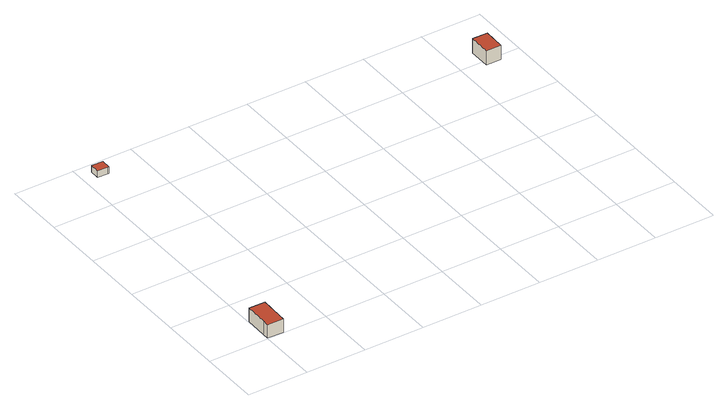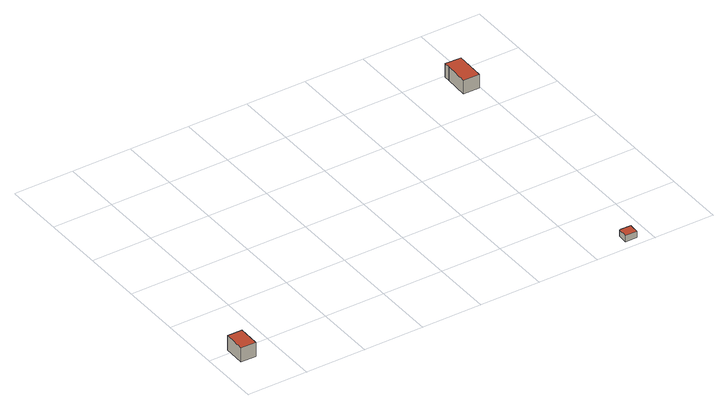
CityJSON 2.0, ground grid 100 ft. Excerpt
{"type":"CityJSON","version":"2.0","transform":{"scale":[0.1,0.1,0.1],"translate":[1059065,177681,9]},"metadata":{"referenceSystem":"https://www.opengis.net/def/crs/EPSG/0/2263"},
"CityObjects":{
"building1":{"type":"Building","attributes":{"name":"Bldg_3210015443","BIN":"4290593"},"geometry":[{"type":"MultiSurface","lod":"2","boundaries":[[[0,1,2,3,4,5,6]],[[7,8,9,10,11,12,13]],[[0,6,13,12]],[[1,0,12,11]],[[2,1,11,10]],[[3,2,10,9]],[[4,3,9,8]],[[5,4,8,7]],[[6,5,7,13]]],"semantics":{"surfaces":[{"type":"RoofSurface","BIN":"4290593"},{"type":"GroundSurface"},{"type":"WallSurface"}],"values":[0,1,2,2,2,2,2,2,2]}}]},
"building2":{"type":"Building","attributes":{"name":"Bldg_3511014553","BIN":"4446375"},"geometry":[{"type":"MultiSurface","lod":"2","boundaries":[[[14,15,16,17,18,19]],[[20,21,22,23,24,25]],[[14,19,25,24]],[[15,14,24,23]],[[16,15,23,22]],[[17,16,22,21]],[[18,17,21,20]],[[19,18,20,25]]],"semantics":{"surfaces":[{"type":"RoofSurface","BIN":"4446375"},{"type":"GroundSurface"},{"type":"WallSurface"}],"values":[0,1,2,2,2,2,2,2]}}]},
"building3":{"type":"Building","attributes":{"name":"Bldg_3210019556","BIN":"4290934"},"geometry":[{"type":"MultiSurface","lod":"2","boundaries":[[[26,27,28,29]],[[30,31,32,33]],[[26,29,33,32]],[[27,26,32,31]],[[28,27,31,30]],[[29,28,30,33]]],"semantics":{"surfaces":[{"type":"RoofSurface","BIN":"4290934"},{"type":"GroundSurface"},{"type":"WallSurface"}],"values":[0,1,2,2,2,2]}}]}
},
"vertices":[
[17,508,239],[8,121,239],[5,17,239],[274,8,239],[278,115,239],[280,114,239],[288,501,239],[280,114,4],[278,115,4],[274,8,4],[5,17,4],[8,121,4],[17,508,4],[288,501,4],
[218,4849,115],[214,4699,115],[213,4682,115],[375,4678,115],[407,4677,115],[412,4845,115],[407,4677,5],[375,4678,5],[213,4682,5],[214,4699,5],[218,4849,5],[412,4845,5],
[6387,4272,252],[6382,3908,252],[6633,3905,252],[6638,4269,252],[6633,3905,5],[6382,3908,5],[6387,4272,5],[6638,4269,5]
]}
